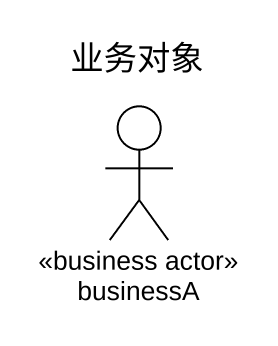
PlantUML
@startuml
title 业务对象
actor businessA <<business actor>>
@enduml
